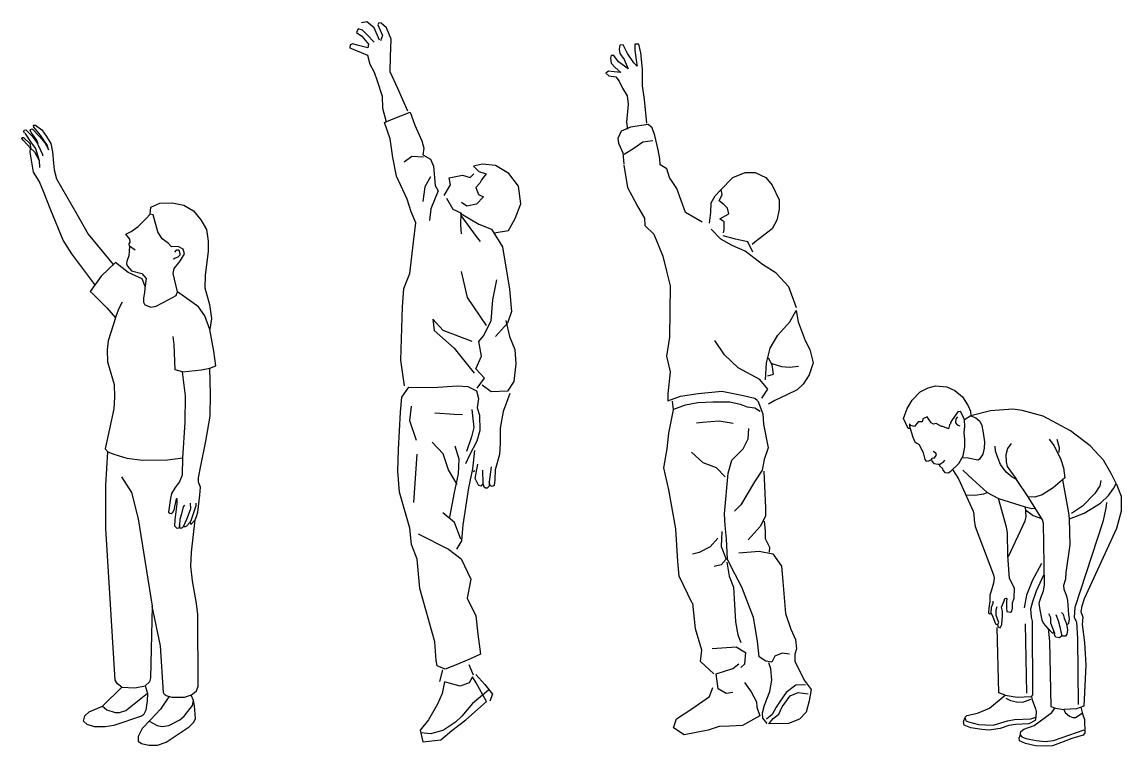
# Model space of a CAD drawing. Header units: millimetres. Extents: x 1284 to 35279, y 955 to 12847.
# Drawn here: x 3874 to 7233, y 10634 to 12847 of the extents above; entities that cross this region are included whole.
import ezdxf

# ---------------------------------------------------------------- set-up
doc = ezdxf.new("R2010")
doc.units = ezdxf.units.MM
doc.header["$LTSCALE"] = 20

# ---------------------------------------------------------------- blocks, each defined once
blk = doc.blocks.new('人物動作（CAD素材.com）101')
at = {"color": 0, "linetype": 'ByBlock', "lineweight": -2}
blk.add_line((-31.1, 372.4), (-26.6, 160.3), dxfattribs=at)
for points in [[(-383.2, 970.2), (-388.9, 969.8), (-403, 1000.1), (-391.2, 1031.2), (-376.7, 1056), (-352, 1081.4), (-327.9, 1094), (-304.8, 1100.1), (-270.8, 1096.9), (-245.8, 1086.4), (-222.9, 1066.1), (-205.3, 1038.8), (-197.8, 1022.4), (-197.4, 1008.9), (-181.6, 1002.4), (-170, 992.6), (-164, 978.5), (-159.3, 956.7), (-155.6, 928.8), (-156.6, 909.7), (-160.8, 891), (-170.5, 875.7), (-176.1, 873.2), (-205.3, 878.7), (-223.2, 880.2)], [(-317.8, 876.4), (-315.9, 870.3), (-310.6, 862.4), (-296.6, 860.9), (-291.5, 860.9), (-292.8, 856.1), (-283.6, 847.5), (-282.5, 842.2), (-276.4, 835.5), (-266.8, 834), (-258, 839.5), (-233.5, 863.2), (-220.3, 886.1), (-215.3, 914), (-215.6, 936), (-217.5, 957.4), (-215.4, 976.1), (-216.3, 996.4), (-222.7, 1010.2), (-229.2, 1021.8), (-236.8, 1021.2), (-254.4, 995.8), (-259, 988.5), (-258.8, 983.8), (-262, 981.1), (-265.3, 968.3), (-282.9, 976.3), (-287.3, 976.3), (-302.6, 985.3), (-311.3, 983.4), (-318.4, 986.8), (-331, 1005), (-343.8, 998.9), (-345.4, 990.1), (-358, 989.9), (-368.9, 976.3), (-380.5, 979.2), (-384.5, 984.2), (-384.5, 976.9), (-378.6, 957), (-374.4, 942.9), (-368.5, 929.3), (-361.8, 924.7), (-355.3, 920.5), (-342.5, 895.3), (-338.1, 875), (-333.5, 870.1), (-325.9, 870.8), (-317.3, 875.4), (-315.2, 880), (-309.4, 878.9), (-302.2, 888.2), (-304.3, 894.7), (-312.3, 899.7)], [(104.8, 693.2), (149.3, 711), (198.6, 741.4), (223.8, 764.6), (239.3, 786.1), (247, 801.4), (232.1, 832.2), (208.1, 872.6), (167.2, 916.9), (107.5, 962.9), (23.6, 1007.2), (-40, 1024.4), (-68.8, 1028.7), (-136.7, 1023.5), (-197.4, 1008.9), (-216.3, 996.4)], [(-237.6, 1005.2), (-242.5, 999), (-243.6, 987.2), (-238.7, 980.6), (-231.2, 978.4)], [(-73.8, 923.6), (-85.6, 909), (-90.7, 889.2), (-89.6, 867.5), (-86.1, 853.4), (-58, 813.9), (-70.6, 821.4), (-89, 836.4), (-106.8, 859.6), (-113.7, 877.7), (-122, 900.3), (-122.9, 915.8)], [(42.3, 937.3), (56.4, 918.1), (76.7, 878), (86.5, 849.9), (90.2, 819), (54.4, 788.6), (21.1, 767.4), (-1.8, 759.6), (-22.1, 760.5), (-58, 813.9)], [(65.7, 936.7), (73, 911.8), (72.2, 895.9)], [(-291.5, 860.9), (-279.2, 869.3), (-277.1, 872.8)], [(-252.8, 844.7), (-234.9, 816.4), (-190.2, 717.4), (-187.9, 706.5), (-186.8, 690.5), (-183.6, 670.1), (-128, 522.5), (-126.3, 512.5), (-128.3, 496.5), (-135.2, 472.1), (-139.2, 460.1), (-138.9, 440.6), (-142.4, 420.2), (-142.9, 406.5), (-139.2, 403.6), (-135.5, 404.2), (-133.5, 423.9), (-129.2, 435.7), (-129.2, 442)], [(-147, 774.2), (-191.7, 814.9), (-221.5, 842.1)], [(95.4, 372.8), (98.8, 371.6), (102.8, 374.2), (104, 387.7), (102.8, 401.2), (98.8, 444.4), (95.9, 457.3), (87.9, 477.1), (87.3, 490.9), (92.8, 509.8), (94.5, 529.3), (106.3, 614.1), (104.8, 693.2), (102.1, 712.1), (91.9, 767.7), (83.9, 812.4)], [(199.7, 810.4), (196.8, 794.7), (181.4, 771.1), (144.1, 732.7), (110, 709.5)], [(-211.2, 767.3), (-184.8, 766.2), (-157.6, 769.9), (-147, 774.2), (-112.8, 755.3), (-31.4, 730.1), (-29.2, 700.8), (-32.2, 686.1), (-83, 577.5)], [(247, 801.4), (261.8, 762.7), (261.8, 717), (248.1, 664.1), (149.2, 449.2), (142.4, 426.6), (139.4, 410.7), (144.6, 392.6), (142.8, 370.7), (150.6, 315.2), (154, 246), (148.4, 121.3), (125.6, 113.2), (87.4, 110.6)], [(-116, 370.6), (-114, 363.7), (-107.4, 360.9), (-102.5, 370.3), (-100.5, 396.7), (-100.5, 411.6), (-103.7, 423.6), (-95.4, 443.1), (-93.1, 450.6), (-88.8, 451.5), (-86.8, 448.3), (-88.2, 442.3), (-88.5, 420.5), (-87.3, 409.9), (-76.4, 408.2), (-71.6, 411.6), (-70.1, 420.5), (-70.1, 436.5), (-64.7, 451.5), (-64.1, 481.8), (-78.7, 511.1), (-83.9, 581.9), (-85.3, 650.4), (-88.5, 668.1), (-112.8, 755.3)], [(55.8, 351.5), (55.4, 344.6), (52.8, 343.8), (38.8, 358.2), (25.4, 374.6), (20.5, 383.8), (14.9, 415.9), (11.9, 435.4), (13.6, 442.8), (17.4, 454.9), (24.7, 473.2), (28, 491.1), (25.2, 680), (22.3, 690.8), (-22.1, 760.5)], [(217.8, 743.1), (215.6, 726.4), (206.2, 684.7), (120.8, 422.2), (118.9, 392.5), (125.3, 378.3), (129.2, 327.4), (131.1, 126.2)], [(-31.4, 730.1), (-10.3, 725.6), (-1.8, 726.2)], [(-30.4, 720.9), (-6.4, 704.1), (18.9, 694.8)], [(18.7, 557.5), (-8.3, 505.9), (-27.1, 460.1), (-34.1, 422)], [(-214.9, 84.4), (-212.6, 76.6), (-204.6, 72.6), (-173.6, 64.9), (-128.6, 63.4), (-84.7, 76.3), (-63.5, 80.6), (-13.9, 82.3), (1.5, 87.5), (-0.8, 77.2), (-20, 67.4), (-61, 65.4), (-80.7, 62.3), (-108, 52.5), (-140.9, 47.7), (-163.9, 49.4), (-197.4, 54.5), (-217.7, 62.6), (-220, 73.2), (-214.9, 86.9), (-208.9, 92.4), (-176.5, 99.5), (-140.1, 114.4), (-91.8, 154.4), (-56, 148.3), (-12.4, 150.9), (-7.3, 155.5), (-8.3, 380.6), (-11.4, 393), (-13.7, 418.2), (-7.7, 440.8), (3.5, 473.8), (26.1, 522)], [(-135.2, 405.6), (-130.3, 394.1), (-121.7, 372.3), (-115.7, 369.8), (-111.1, 376.9), (-119.7, 398.4), (-119.4, 415.9), (-117.1, 425.4)], [(62.1, 401.5), (69.3, 382.8), (74.5, 363.9), (80.2, 338.7), (78.7, 334.1), (73.6, 329.7), (62.1, 332.2), (58.3, 338.9), (59.6, 342.7), (47.4, 375), (47.2, 390.8), (41.1, 403.1)], [(79.6, 406.9), (84.5, 401.7), (87.9, 389.7), (95.4, 372.8), (98, 353.6), (96.2, 341.3), (92.5, 335), (83.9, 335), (80.2, 338.7)], [(-91.8, 154.4), (-111.9, 162.1), (-116.2, 361.9)], [(38.8, 358.2), (43.1, 320), (47.4, 119.6), (61.2, 115.3), (87.4, 110.6), (91.2, 101.4), (104.1, 90.2), (114.2, 86.2), (122.5, 86.5), (142.8, 99.9)], [(-90.2, 145.7), (-76.1, 138.8), (-57.8, 133.9), (-38.6, 133.4), (-13.9, 142.5), (-13.4, 142.5)], [(-12.2, 152), (-10.8, 143.4), (0.4, 113.3), (3, 104.7), (1.5, 87.5)], [(138.9, 118.2), (144, 97.2), (150.5, 80), (150.9, 39.1), (145.7, 32.2), (111.4, 21.9), (92.9, 14.6), (52.5, -0.4), (33.1, -0.9), (0, 0), (-29.7, 6.4), (-48.2, 15), (-49.4, 23.2), (-46.9, 31.8), (-44.7, 43.4), (-35.3, 50.7), (-3.9, 62.3), (49.9, 101.9), (59.3, 114.4)], [(-46.1, 33), (-41.1, 26.8), (-28.7, 22.1), (2.3, 15.6), (29.8, 13.3), (55.2, 15.6), (149.2, 48.6)]]:
    blk.add_lwpolyline(points, dxfattribs=at)
blk = doc.blocks.new('人物動作（CAD素材.com）102')
at = {"color": 0, "linetype": 'ByBlock', "lineweight": -2}
for points in [[(-272.6, 1842.2), (-280, 1915), (-286.1, 1956.2), (-286.1, 2007.7), (-290.9, 2057.8), (-297.7, 2084.2), (-310.2, 2084.2), (-310.2, 2066.1)], [(-310.2, 2065.2), (-306, 2034.6), (-303, 2016.9), (-312.5, 2026.7), (-332.5, 2055.5), (-345, 2081.9), (-355.1, 2080.8), (-357.5, 2068.9), (-355.2, 2055.5), (-342.2, 2036.9), (-329.7, 2008.6), (-359.4, 2030), (-374.2, 2049.5), (-382, 2049.5), (-384, 2040.6), (-381.7, 2025.8), (-369.6, 2012.8), (-352.4, 1997.1), (-372.4, 1998.9), (-390.5, 2001.2), (-398.4, 1995.2), (-389.5, 1986.8), (-367.3, 1983.6), (-357.1, 1971.1), (-347.3, 1949.3), (-333.4, 1925.6), (-329.7, 1900.1), (-334.8, 1845.4), (-332.5, 1823.6)], [(-104, 1539.5), (-154.5, 1569.6), (-181.8, 1642.3), (-204, 1676.2), (-212, 1702.7), (-232.4, 1715.1), (-233.8, 1733.5), (-238, 1760.9), (-248.4, 1804.3), (-256.9, 1828.3), (-268.7, 1837.8), (-323, 1830.2), (-351.3, 1817.5), (-361.7, 1795.3), (-359.8, 1780.7), (-346.1, 1751.5), (-343.7, 1717)], [(-342.8, 1747.2), (-313.1, 1766.1), (-285.7, 1785.4), (-255, 1789.2)], [(-342.9, 1714.3), (-332, 1645.9), (-318.7, 1621.2), (-300.1, 1587), (-280.2, 1552.4), (-278.8, 1530), (-251.3, 1503.1), (-224.5, 1436.2), (-213.2, 1389.8), (-201.7, 1344.9), (-203.6, 1187.7), (-212.7, 1129.8), (-201.7, 1082), (-208.6, 1014.8), (-209, 993.3), (-169.7, 1007.7), (-116.1, 1016.3), (-43.4, 1022.6), (11.7, 1012), (56.6, 1002), (64.8, 994.8)], [(-81.1, 1536.7), (-77.1, 1569.2), (-76.6, 1598.8), (-64.3, 1620.5), (-48.5, 1636.8), (-10.5, 1675.8), (27.5, 1691.6), (57.6, 1691.1), (90.2, 1676.3), (110.4, 1653.1), (131.7, 1608.2), (131.2, 1578.1), (124.7, 1545.6), (110.4, 1519.4), (57.1, 1478.5), (48.7, 1471.1)], [(-39.1, 1506.6), (-36.7, 1517.4), (-37.1, 1540.6), (-49, 1548.5), (-49.5, 1550), (-22.8, 1564.8), (-26.3, 1582.1), (-38.1, 1593.4), (-51.5, 1604.8), (-43.1, 1624), (-46, 1638.8)], [(184, 1277.9), (161.3, 1342), (121.8, 1383.9), (80.8, 1410.6), (27.5, 1451.3), (-12.5, 1468), (-47, 1487.8), (-76.2, 1518.4)], [(50.7, 1447.9), (35.4, 1480), (-1.6, 1487.4), (-40.1, 1497.7)], [(89.7, 1057.6), (92.7, 1109.9), (103.5, 1154.3), (127.7, 1194.2), (163.7, 1234.7), (183.5, 1269.7), (189.9, 1234.7), (201.7, 1202.1), (210.6, 1177.5), (224.9, 1150.3), (234.8, 1109.9), (223.5, 1072.9), (204.7, 1044.3), (186.4, 1027), (154.9, 1012.2), (117.8, 994.5), (98.6, 983.1)], [(78.3, 1001.9), (96.6, 1029), (71.9, 1058.6), (5.8, 1094.6), (-35.2, 1134.1), (-65.3, 1178.4)], [(97.1, 1070.1), (114.4, 1074.9), (109.9, 1104), (99.1, 1123.7)], [(109, 1108), (138.6, 1098.6), (163.3, 1096.6), (190.4, 1099.6)], [(-134.2, 374.7), (-174, 457.4), (-178.7, 502), (-184.2, 602.7), (-205.4, 721.8), (-221, 788.9), (-210.8, 846.7), (-205.4, 895.1), (-191.1, 966), (-194.5, 992.5)], [(-190.6, 968), (-155.3, 981.7), (-117, 988.6), (-70.9, 990.5), (-19.5, 990.5), (11.9, 983.2), (33.5, 974.8), (57, 971.9), (73.7, 961.6)], [(66.6, 993.3), (81.4, 953.9), (83.5, 922.6), (97.9, 849.5), (85, 814), (79.6, 781.5), (56.4, 746), (14.2, 675.7), (-5.1, 655.8)], [(-9.2, 923.9), (-51.8, 931.2), (-102.8, 927.3), (-121, 924.9)], [(163.3, 219), (140.2, 222.4), (118, 212.8), (109.3, 194.5), (90.1, 197.4), (70.3, 211.3), (65.5, 258.9), (52.5, 331.6), (16.8, 423.5), (-15, 486.6), (-26.1, 509.5), (-30, 571.2), (-33.3, 612.6), (-35.7, 647.7), (-24.2, 772.6), (-13.6, 812.6), (21.1, 846.7), (37, 877.6), (38.9, 908.9)], [(-33.8, 761.1), (-60.3, 788.5), (-101.3, 803.9), (-136.9, 836.6)], [(84.7, 778.4), (89.2, 665.7), (89.8, 640.7), (73, 609.4), (36.5, 569)], [(85.2, 625.4), (88.1, 596.5), (88.1, 572.9), (102.1, 546), (101.1, 531)], [(-56.1, 574.2), (-79.8, 547.6), (-113.3, 529.6), (-133.2, 525.3)], [(-43.4, 593.6), (-46.4, 548.1), (-30.4, 509.8), (-45.9, 491.8), (-67.2, 487)], [(8.2, 529.1), (69.8, 533.9), (112.2, 525.7), (138.7, 487.7), (143, 441.5), (150.8, 343.9), (167.2, 295.8), (181.1, 264), (184.5, 235.1), (179.7, 219.2), (179.7, 197.4), (207.6, 139.6), (229.3, 110.7), (223.5, 76.5), (213.4, 41.9), (193.2, 20.7), (159.9, 6.7), (100.2, 5.8), (112.7, 22.1), (130.1, 35.6), (140.2, 58.3), (165.2, 91.5), (189.8, 101.6), (220.1, 98.2)], [(-28.9, 500.1), (-21.6, 457.9), (-8.5, 424), (-1.7, 318.1), (5.5, 277.9), (13.8, 254.6)], [(-68.6, 158.6), (-108.7, 196.7), (-104.8, 231.1), (-124.8, 297), (-132.1, 374.6)], [(-73.5, 236.7), (0.2, 241.6), (28.3, 224.6), (24.9, 188.2), (14.3, 178.1)], [(-10, 102), (-31, 98.6), (-55.4, 113.2), (-60.8, 158.6), (-10, 175.7), (8.5, 189.8)], [(94.9, 7.2), (81.4, 23.6), (80.4, 40), (86.2, 63.1), (103.1, 105), (109.3, 139.6), (105.5, 174.3), (99.7, 192.6)], [(25.6, 132.7), (45.7, 103.9), (62.3, 73.7), (62.8, 57.1), (72.5, 30.7), (19.8, 1), (-19.8, -1), (-51.5, -2), (-85.2, -13.2), (-159, -27.8), (-191.7, -5.9), (-181.9, 21), (-135.5, 52.2), (-81.3, 89.8), (-71.5, 117.6)], [(211.5, 125.7), (182.6, 124.7), (152.7, 102.1), (133.9, 75.1), (122.3, 56.8), (110.3, 35.1), (92.5, 20.2)]]:
    blk.add_lwpolyline(points, dxfattribs=at)
blk = doc.blocks.new('人物動作（CAD素材.com）103')
at = {"color": 0, "linetype": 'ByBlock', "lineweight": -2}
for points in [[(-187.1, 2138.6), (-203.5, 2176.9), (-226.6, 2194.6), (-243, 2191.6)], [(-100.9, 1921.4), (-131.9, 1991.4), (-155.4, 2042.3), (-154.4, 2087.7), (-152.4, 2142), (-166.1, 2176.3), (-182.2, 2190.8), (-189.4, 2192.4), (-192.3, 2185.7), (-185.2, 2169.1), (-178, 2153), (-184.7, 2136.9)], [(-203.8, 2132.5), (-225.3, 2155.3), (-239.7, 2169.8), (-252.8, 2174), (-257.7, 2162.3), (-241.8, 2150.9), (-220.9, 2127.1), (-223, 2115.9), (-256.3, 2123.8), (-269.3, 2127.3), (-277.5, 2124.7), (-278.1, 2116), (-243.9, 2101.3), (-224, 2092.6), (-217, 2065.5), (-203.7, 2041.5), (-194.9, 2015.1), (-179.6, 1967.5), (-178, 1930.9), (-166.9, 1889.3)], [(-111.5, 1081.9), (-121.9, 1160.4), (-117.5, 1324.2), (-113.5, 1379.9), (-95.1, 1425.7), (-84, 1521.7), (-76.4, 1580.2), (-91.1, 1614.4), (-103, 1652.4), (-135.6, 1723.2), (-146.9, 1779.8), (-154.9, 1836.9), (-171.9, 1887.1), (-151.3, 1896.1), (-94.2, 1918.7), (-79.3, 1878.8), (-57.9, 1831.5), (-52.4, 1808.9), (-54.8, 1788.1), (-31.8, 1775.6), (-22.2, 1753.4), (-17.6, 1694.6), (-8.2, 1678.1), (-30.9, 1623), (-35, 1587.7)], [(-53.1, 1781.7), (-88.7, 1783.4), (-111.9, 1765.8)], [(163.3, 1549.7), (206.2, 1556.8), (227.3, 1593.3), (244.7, 1638.7), (237.3, 1692.7), (207.6, 1731.4), (166.7, 1755.6), (126.7, 1760.3), (99.6, 1753.4), (115.6, 1737.3), (138.4, 1729.9), (123.7, 1711.7), (118.9, 1702.2), (106.8, 1688.9), (114.8, 1666.9), (130.3, 1660.4), (108.7, 1637.1), (79.6, 1631), (62.5, 1642.5)], [(-31.6, 1721.5), (-49, 1691), (-55.1, 1645.3)], [(10.2, 1663.8), (29.2, 1696.3), (25.5, 1718.3), (66.4, 1726.2), (89.8, 1719.3), (100.6, 1730.7)], [(17, 1656.4), (36.6, 1622.4), (60.5, 1610.7), (60.4, 1574.9), (62.1, 1547.1)], [(60.4, 1609.9), (61.3, 1603.3), (107.5, 1538.6), (120.3, 1523.2)], [(61.1, 1609), (116, 1576.6), (154.8, 1560.7), (188.5, 1507.2), (209.2, 1377.3), (215.9, 1309.1), (203.7, 1273.9), (167.2, 1232.6)], [(139.4, 1266.7), (81.8, 1352.3), (62.5, 1431.8)], [(110.7, 1075.6), (133.7, 1105.5), (107, 1134.6), (124.4, 1172.5), (115.8, 1218.2), (130, 1235.3), (153.3, 1281.4), (158.3, 1345), (171.1, 1406.2)], [(95.4, 1217.3), (7.4, 1251.1), (-24.4, 1285.7), (-20.2, 1251.9), (41, 1197.6), (102.1, 1120.6)], [(198.1, 1281.8), (209.6, 1233.3), (225.9, 1193.1), (229, 1149.7), (222.6, 1095.1), (203.9, 1065.6), (153.3, 1064.2), (126.3, 1084.4)], [(12.9, 215.7), (-11, 226.6), (-14, 242.4), (-18.7, 299.7), (-63.9, 462.6), (-72.9, 552.8), (-89.7, 596.9), (-95.2, 647), (-126.3, 757.2), (-131.8, 821), (-129.8, 887.3), (-123.8, 1001.8), (-119.3, 1047.5), (-97.9, 1078.3), (-24.2, 1077), (51, 1082.1), (82.4, 1080), (109.3, 1067.2), (114.7, 1043.8), (110.5, 1015.1), (117.6, 992.4), (119.5, 946), (110, 913.1), (86.2, 868.8), (75.3, 844.2)], [(210.6, 1059), (190.3, 1003.8), (181.3, 952.9), (181.1, 906.7), (178.8, 872.3), (166.3, 825.9), (164.5, 795.3), (162.8, 778.1), (157.2, 774.1), (150.5, 777.3), (147.2, 788.7), (147.3, 775.3), (141.4, 769.3), (136.8, 769.7), (132.7, 772.6), (128.9, 784.1), (122.2, 775.4), (114.7, 778.3), (104.8, 799), (112.5, 843.3)], [(-74.7, 915.5), (-95.3, 975.6), (-89.3, 1020.5)], [(95, 1009.7), (100.8, 954.5), (93.4, 926.1), (78.5, 881.4)], [(-18.4, 1000.1), (42.1, 995.5), (66.4, 994.3)], [(49.6, 780.4), (23.2, 825.8), (6.8, 874), (-26.4, 910.4)], [(-73, 873.8), (-83.7, 725.4)], [(27.6, 681.3), (41.9, 756.1), (54.3, 813.2), (56.3, 858.5), (43.8, 898.2)], [(102.7, 884.7), (96.2, 828.8), (84.6, 770.9), (67.4, 657.3), (63.3, 608.4), (48.2, 583.4)], [(103.9, 822.2), (98.5, 819.7)], [(128.9, 784.1), (128.6, 824.4)], [(153.2, 834.2), (147.2, 788.7)], [(61.2, 613.8), (41.9, 664.8), (6.3, 694.2)], [(-69.7, 629.5), (23.1, 583), (61.8, 553.4), (91.1, 491.6), (80.3, 433.7), (106.5, 379.6), (112.9, 322.9), (121.2, 261.6), (92.1, 248.8), (46.9, 229.7), (13.6, 215.8)], [(-2.8, 178.7), (6.2, 214.1)], [(100, 197.5), (86.6, 229.1)], [(-55, -5.8), (0, 0), (33.3, 28.6), (76.4, 61.4), (111.7, 93.3), (139.4, 117.6), (107.8, 173.9), (96.3, 193.1), (86.7, 173.9), (58.8, 164.2), (25.1, 173.8), (10.9, 177.9), (4.4, 142.2), (-10, 109), (-37.5, 61.1), (-63.1, 29.2), (-55, -5.8)], [(106.3, 199.4), (133.8, 169.7), (157.9, 140), (149.7, 118)], [(145.5, 151.9), (97.1, 111.7), (64, 72.3), (44.2, 54), (8.2, 30), (-30.8, 18.8), (-61, 21.8)]]:
    blk.add_lwpolyline(points, dxfattribs=at)
blk = doc.blocks.new('人物動作（CAD素材.com）104')
at = {"color": 0, "linetype": 'ByBlock', "lineweight": -2}
for points in [[(-378.1, 1832.1), (-382.1, 1844.7), (-398.1, 1866.7), (-402, 1873.5), (-400.9, 1877), (-396, 1879), (-373.2, 1855.8), (-357.5, 1836.1), (-349.3, 1821.6), (-346.2, 1814.9), (-348.8, 1827.6), (-358.4, 1841.6), (-370.9, 1859.6), (-391.4, 1884.1), (-391.7, 1889.2), (-390.5, 1890.6), (-385.7, 1890.4), (-366.3, 1876), (-352.7, 1855.8), (-338.6, 1834.2), (-333.7, 1808.4), (-331.2, 1773.8), (-328.7, 1754.1), (-321.6, 1726.6), (-260.2, 1620.1), (-225.1, 1556.5), (-149, 1464.7)], [(-419.8, 1865.6), (-421.4, 1870.8), (-420.3, 1874.8), (-415.9, 1875.8), (-396.6, 1858), (-381.5, 1837.3), (-377.8, 1829.4), (-364.8, 1800.8), (-364.4, 1796.1)], [(-418.8, 1865.3), (-398.9, 1836.6), (-386.2, 1818.7), (-374.3, 1781.7), (-373.3, 1761.1)], [(-204.8, 1402.9), (-274.6, 1497.1), (-301.8, 1538.7), (-338.9, 1630.1), (-363.3, 1693), (-374.3, 1719.5), (-391.8, 1746.7), (-402.5, 1807.8), (-401.1, 1820.2), (-389.1, 1808.2), (-374.3, 1781.7)], [(-98.5, 1519.9), (-99.7, 1527.6), (-96.5, 1532.2), (-97.8, 1542.1), (-110.2, 1557), (-93.7, 1565.2), (-72.2, 1580.8), (-47.5, 1605), (-35.1, 1617.9), (-33.6, 1639.8), (-6.1, 1651.5), (31.7, 1653.2), (67.1, 1645.3), (97.4, 1628.8), (119, 1601.3), (136.2, 1571.7), (141.4, 1535.6), (142.1, 1504.7), (132.5, 1431.1), (131.1, 1392.7), (136.2, 1374.8), (145.5, 1342.5), (152.4, 1299.2), (146.9, 1265.3), (131.4, 1307.5), (112.3, 1334.9), (47.9, 1380.8)], [(-81.6, 1507.9), (-98.5, 1519.9), (-99.7, 1505.4), (-101.1, 1490.3), (-106.3, 1474.9), (-107.9, 1466.5), (-104.5, 1458.9), (-92.3, 1445.4), (-61.2, 1436.9), (-47.5, 1421.3), (-51.3, 1392), (-52.7, 1378.7), (-55.9, 1362.2), (-56.1, 1349.1), (-51.3, 1341.1), (-33.7, 1333.8), (-17.2, 1336.5), (21.5, 1357.2), (44.2, 1370), (47.9, 1380.8), (35, 1436.4), (38.1, 1452.4), (51, 1468.4), (57.7, 1476.1), (69, 1497.3), (65.4, 1511.2), (50.5, 1518.9), (29.3, 1518.4), (19.5, 1529.3), (1.5, 1542.7), (-12.4, 1564.3), (-26.4, 1616.4), (-35.1, 1617.9)], [(39.6, 1501.8), (46, 1508.7), (51.8, 1508.7), (55.4, 1498.1), (54.7, 1492.4), (48.8, 1486.9), (41.2, 1484.1), (36.2, 1479.3)], [(-51.2, 1397.1), (-60.1, 1420.1), (-102.3, 1439.9), (-141, 1470.5), (-184.9, 1428.5), (-218.9, 1381.6), (-210.1, 1373.9), (-167.8, 1332.1), (-141.5, 1301.7), (-130.4, 1330.8), (-119.6, 1350.1)], [(-141.5, 1301.7), (-163.7, 1231.1), (-167.3, 1203.2), (-165.8, 1166.6), (-146, 1097), (-144, 1058.9), (-146.6, 1023.3), (-173.1, 900.4), (-164.9, 891.8), (-146.3, 884), (-106.6, 872.1), (-58.5, 866.2), (17.8, 867.1), (64, 873.3), (71.2, 981.6), (72.9, 1062.7), (63.6, 1136.6), (41.4, 1141.8), (37.6, 1219.5), (35.2, 1244.3)], [(87, 676.6), (88.6, 670.6), (90.2, 670.8), (102.1, 683.9), (106.4, 693.8), (110.4, 707.3), (116.6, 758.9), (118.6, 784), (112.4, 799.1), (112.4, 811.8), (119.7, 849.3), (134.8, 924.5), (147.5, 1000.2), (149.2, 1067.9), (146.8, 1146.9), (165.4, 1154.4), (159.3, 1199.3), (146.9, 1265.3)], [(63.6, 1136.6), (121.7, 1142.1), (146.8, 1146.9)], [(-181.2, 113.7), (-168.1, 103.4), (-142.3, 94.8), (-129.3, 94.8), (-110, 101.4), (-44, 154.3), (-44.7, 130.2), (-48.5, 102.4), (-55.7, 87.6), (-61.9, 83.8), (-146.1, 55.3), (-172.9, 51.5), (-205.2, 51.2), (-227.9, 58), (-239.2, 68), (-235.1, 84.2), (-221.7, 96.5), (-181.2, 113.7), (-121.6, 171.8), (-135.3, 182.1), (-142.5, 194.1), (-170.5, 657.4), (-170.5, 789.6), (-164.9, 891.8)], [(69.1, 729.1), (65.1, 723), (59.9, 701.8), (55.6, 684.4), (53.7, 668.6), (52.7, 660.8), (50.9, 658.4), (46.6, 657.5), (40.1, 664.8), (40.5, 684), (45.6, 725), (47.4, 732.9), (47.1, 747.6), (43.6, 747.6), (39.3, 723.9), (36.9, 713.4), (31.4, 704.4), (28.3, 701.9), (24.2, 702.7), (21.3, 706.8), (28.1, 749.7), (31.1, 763.9), (42.1, 782.9), (53.8, 798.8), (63.7, 821.4), (64, 873.3)], [(-122.7, 815), (-92.6, 767.1), (-72.4, 686.6), (-29.1, 419.8)], [(86.8, 734.8), (87.7, 718.7), (86.8, 714.1), (75.4, 685.1), (65.6, 662.5), (62.4, 659), (58.9, 657.5), (56, 658.2), (53.7, 668.6)], [(104.5, 735.2), (104.2, 726.7), (90.2, 683.7), (87, 676.6), (75.7, 664.2), (71.8, 662), (65.6, 662.5)], [(89.4, 147.6), (106.5, 161.2), (110.7, 175.7), (109.8, 394.1), (105.7, 428.1), (93.8, 497.2), (89.2, 542.1), (90.7, 584.9), (102.1, 683.9)], [(-38.3, 68), (-14, 54.7), (1.3, 52.4), (22, 55.2), (55, 72.4), (68.7, 83.4), (93.5, 115.9), (97.4, 131.5), (89.4, 147.6), (68.7, 141.1), (32, 140.6), (13.1, 146.1), (7.9, 150.2), (4.9, 156.1), (-3.6, 298.4), (-29.1, 419.8), (-34.9, 201), (-38, 188.6), (-50.8, 176.6)], [(-121.6, 171.8), (-82, 170.1), (-50.8, 176.6), (-44, 154.3)], [(21.1, 142.5), (-3.6, 104.7), (-34.9, 72), (-60, 46.2), (-71.7, 21.1), (-72, 7), (-62.4, 0.5), (-39.7, -4.6), (-13.2, -4.6), (13.2, 4.6), (83.4, 50.7), (98.1, 65.5), (102.6, 76.1), (100.2, 115), (97.4, 131.5)]]:
    blk.add_lwpolyline(points, dxfattribs=at)
blk.add_lwpolyline([(-422.8, 1843.6), (-427.2, 1849.4), (-426.2, 1852.6), (-422.6, 1852.6), (-402.1, 1832.9), (-401.1, 1820.2)], close=True, dxfattribs=at)

msp = doc.modelspace()

# ---------------------------------------------------------------- block references
for name, p in [('人物動作（CAD素材.com）103', (5154.4, 10652.8)), ('人物動作（CAD素材.com）102', (6056.8, 10695.7)), ('人物動作（CAD素材.com）104', (4301.5, 10641.7)), ('人物動作（CAD素材.com）101', (6971, 10634.9))]:
    msp.add_blockref(name, p)

doc.saveas('drawing.dxf')
